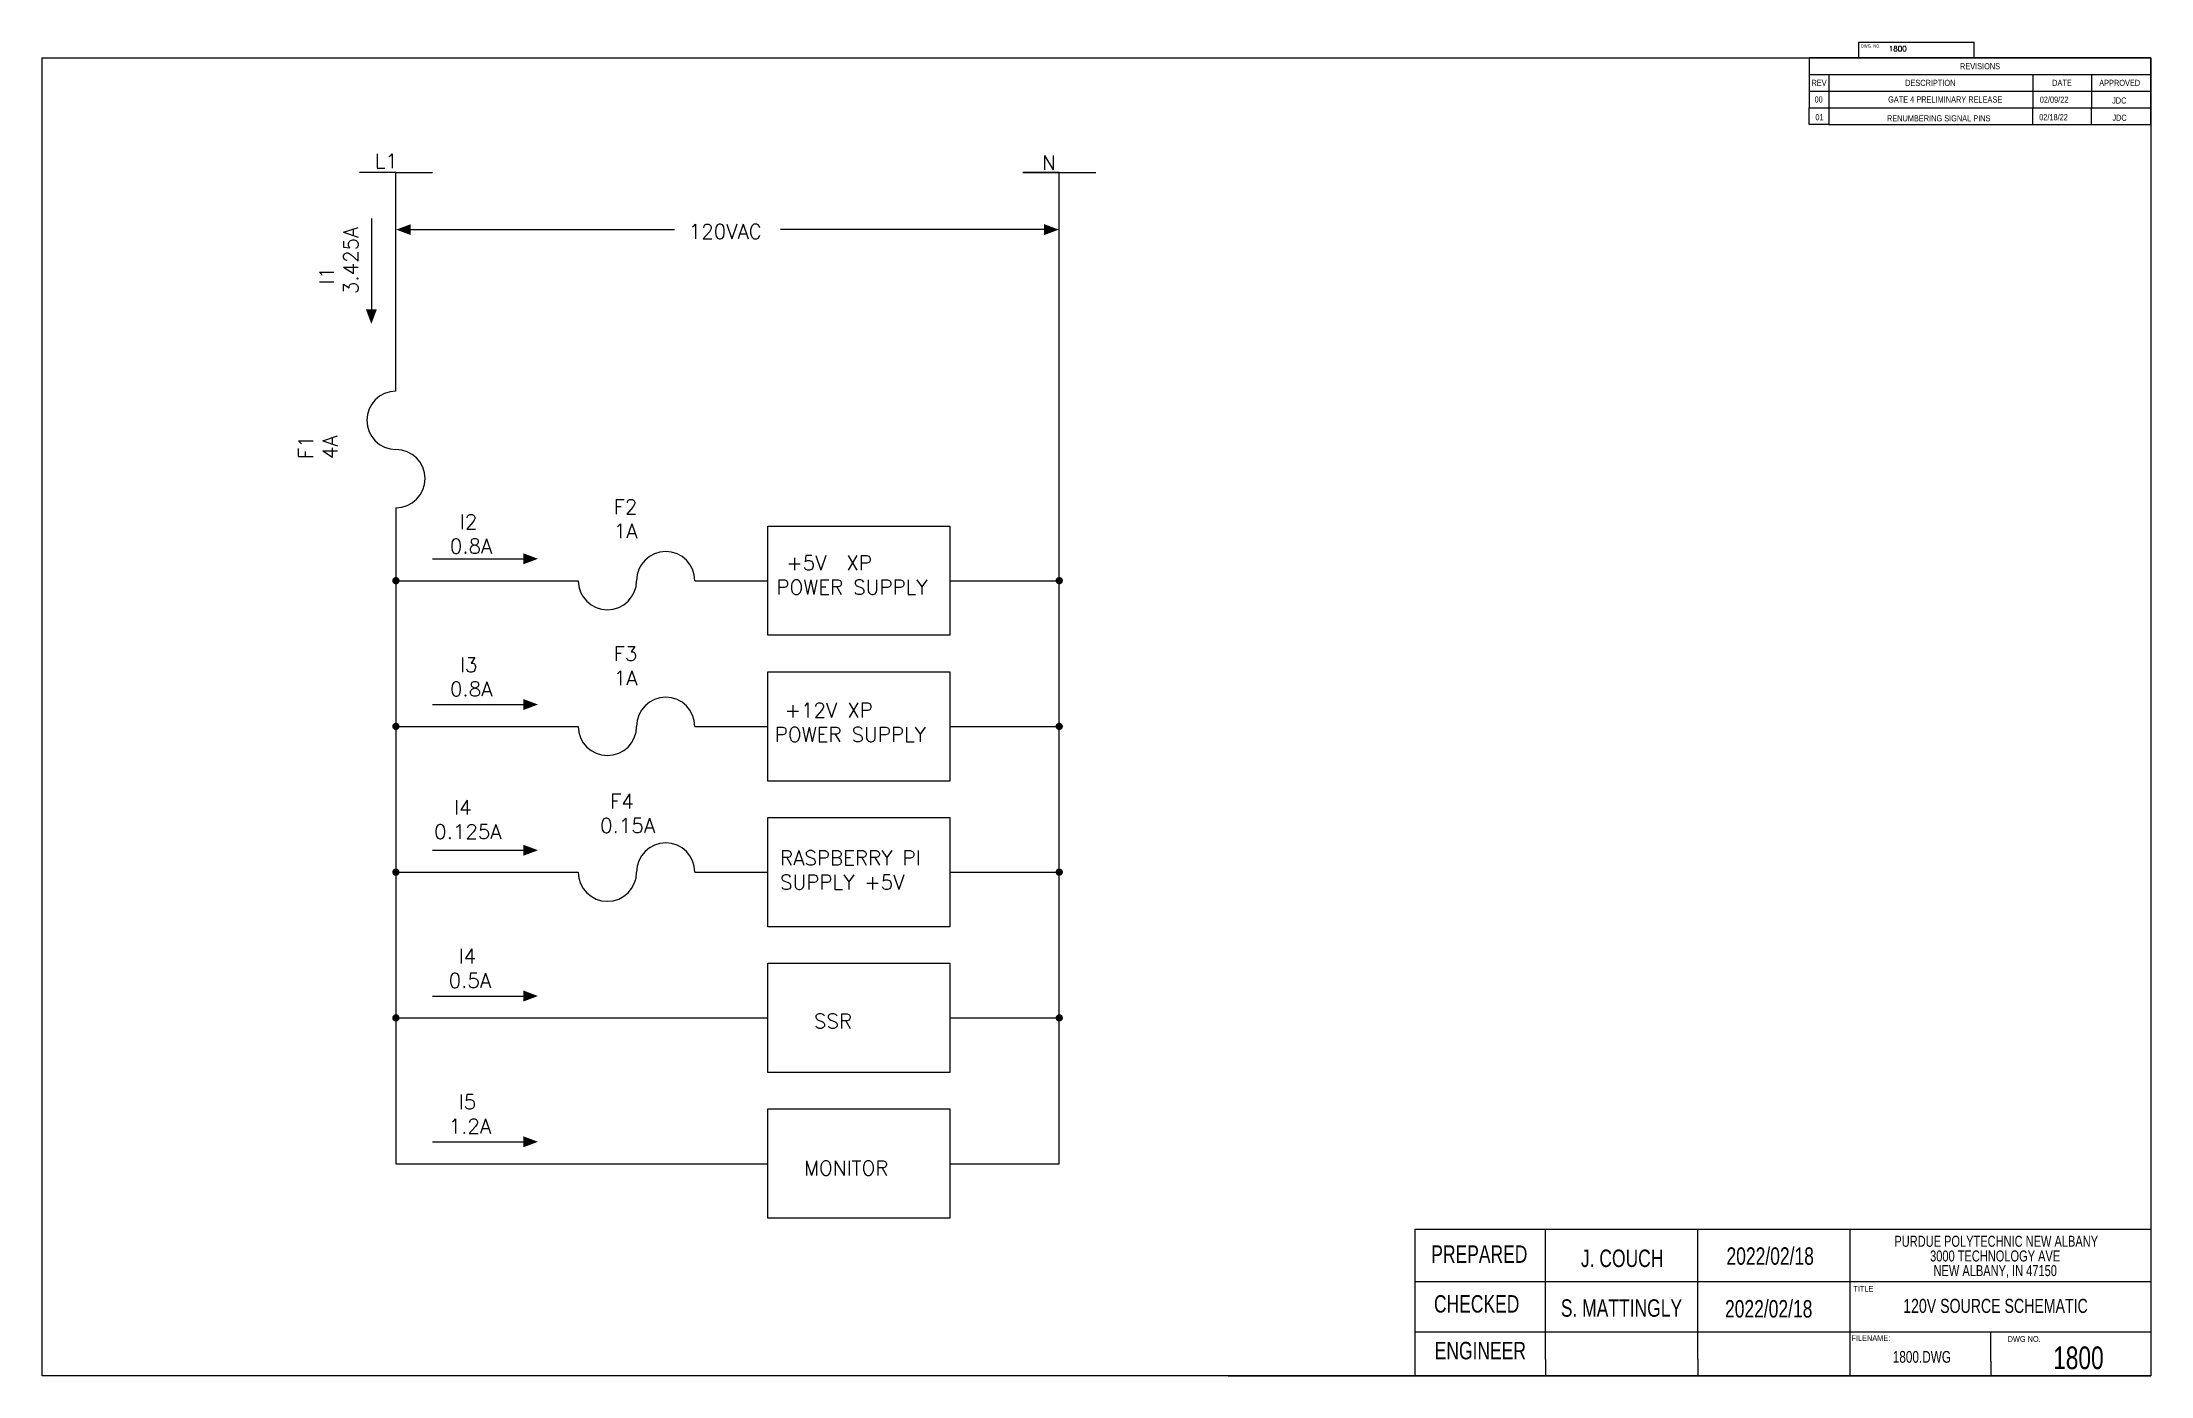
# Model space of a CAD drawing. Header units: inches. Extents: x 10.2 to 58.2, y 10.1 to 40.5.
import ezdxf

# ---------------------------------------------------------------- set-up
doc = ezdxf.new("R2010")
doc.units = ezdxf.units.IN
doc.header["$MEASUREMENT"] = 0
doc.layers.add('SLD-0', color=7, linetype='Continuous')
doc.styles.add('SLDTEXTSTYLE0', font='TXT', dxfattribs={"width": 0.75})
doc.styles.get("Standard").update_dxf_attribs({"font": 'ROMANS.SHX'})

# ---------------------------------------------------------------- blocks, each defined once
blk = doc.blocks.new('SW_TABLEANNOTATION_0')
at = {"color": 0, "linetype": 'Continuous', "lineweight": 25}
for p, q in [((0, 0), (0, -0.338)), ((0, 0), (0.4, 0)), ((0, 0), (0, -1.015)), ((6.955, 0), (0, 0)), ((0.4, 0), (4.55, 0)), ((4.55, 0), (5.75, 0)), ((5.75, 0), (6.955, 0)), ((6.955, 0), (6.955, -0.338)), ((6.955, -1.015), (6.955, 0)), ((0, -0.338), (0, -0.677)), ((0, -0.338), (0.4, -0.338)), ((0.4, -0.338), (0.4, -0.677)), ((0.4, -0.338), (4.55, -0.338)), ((4.55, -0.338), (4.55, -0.677)), ((4.55, -0.338), (5.75, -0.338)), ((5.75, -0.338), (5.75, -0.677)), ((5.75, -0.338), (6.955, -0.338)), ((6.955, -0.338), (6.955, -0.677)), ((0, -0.677), (0.4, -0.677)), ((0, -0.677), (0, -1.015)), ((0, -0.677), (6.955, -0.677)), ((0.4, -0.677), (4.55, -0.677)), ((0.4, -0.677), (0.4, -1.015)), ((4.55, -0.677), (5.75, -0.677)), ((4.55, -0.677), (4.55, -1.015)), ((5.75, -0.677), (6.955, -0.677)), ((5.75, -0.677), (5.75, -1.015)), ((6.955, -0.677), (6.955, -1.015)), ((0, -1.015), (0.4, -1.015)), ((0, -1.015), (6.955, -1.015)), ((0.4, -1.015), (4.55, -1.015)), ((0.4, -1.015), (0.4, -1.354)), ((4.55, -1.015), (5.75, -1.015)), ((5.75, -1.015), (6.955, -1.015))]:
    blk.add_line(p, q, dxfattribs=at)
for p, q in [((0, -1.354), (0, -1.015)), ((4.55, -1.354), (4.55, -1.015)), ((5.75, -1.354), (5.75, -1.015)), ((6.955, -1.354), (6.955, -1.015)), ((0.4, -1.354), (0, -1.354)), ((0.4, -1.354), (4.55, -1.354)), ((4.55, -1.354), (5.75, -1.354)), ((5.75, -1.354), (6.955, -1.354))]:
    blk.add_line(p, q)
at = {"color": 0, "linetype": 'Continuous', "lineweight": 18, "char_height": 0.125, "attachment_point": 1, "style": 'SLDTEXTSTYLE0'}
for s, insert in [('REVISIONS', (3.069, -0.107)), ('REV', (0.046, -0.446)), ('00', (0.108, -0.784)), ('DESCRIPTION', (1.952, -0.446)), ('DATE', (4.946, -0.446)), ('APPROVED', (5.904, -0.446)), ('01', (0.125, -1.145))]:
    blk.add_mtext(s, dxfattribs=dict(at, insert=insert))
at = {"color": 0, "linetype": 'Continuous', "lineweight": 18, "char_height": 0.125, "width": 2.42309, "attachment_point": 1, "style": 'SLDTEXTSTYLE0'}
for s, insert in [('GATE 4 PRELIMINARY RELEASE', (1.605, -0.784)), ('02/09/22', (4.693, -0.788)), ('JDC', (6.167, -0.805)), ('RENUMBERING SIGNAL PINS', (1.582, -1.167)), ('02/18/22', (4.682, -1.145)), ('JDC', (6.172, -1.156))]:
    blk.add_mtext(s, dxfattribs=dict(at, insert=insert))
blk = doc.blocks.new('SW_NOTE_0_8')
at = {"layer": 'SLD-0', "color": 0, "char_height": 0.125, "attachment_point": 2, "style": 'SLDTEXTSTYLE0'}
for s, insert in [('PURDUE POLYTECHNIC NEW ALBANY', (1.434, 0.161)), ('3000 TECHNOLOGY AVE', (1.422, -0.006)), ('NEW ALBANY, IN 47150', (1.423, -0.172))]:
    blk.add_mtext(s, dxfattribs=dict(at, insert=insert))

msp = doc.modelspace()

# ---------------------------------------------------------------- linework, layer by layer
for p, q in [((10.196, 32.096), (10.196, 40.096)), ((10.196, 40.096), (58.196, 40.096)), ((58.196, 40.096), (58.196, 10.096)), ((18.249, 37.486), (17.419, 37.486)), ((18.249, 37.486), (19.078, 37.486)), ((18.249, 32.509), (18.249, 37.486)), ((33.349, 37.486), (32.519, 37.486)), ((32.519, 37.486), (34.178, 37.486)), ((33.349, 14.925), (33.349, 37.486)), ((17.69, 36.443), (17.69, 34.37)), ((18.588, 36.187), (24.588, 36.187)), ((33.005, 36.187), (27.005, 36.187)), ((10.196, 10.096), (10.196, 32.096)), ((18.249, 29.855), (18.249, 28.196)), ((19.078, 28.694), (21.152, 28.694)), ((18.249, 28.196), (22.396, 28.196)), ((18.249, 28.196), (18.249, 24.879)), ((25.054, 28.196), (26.713, 28.196)), ((30.86, 28.196), (33.349, 28.196)), ((19.078, 25.376), (21.152, 25.376)), ((18.249, 24.879), (22.396, 24.879)), ((18.249, 24.879), (18.249, 21.561)), ((25.054, 24.879), (26.713, 24.879)), ((30.86, 24.879), (33.349, 24.879)), ((19.078, 22.059), (21.152, 22.059)), ((18.249, 21.561), (22.396, 21.561)), ((18.249, 21.561), (18.249, 18.243)), ((25.054, 21.561), (26.713, 21.561)), ((30.86, 21.561), (33.349, 21.561)), ((19.078, 18.741), (21.152, 18.741)), ((18.249, 18.243), (26.713, 18.243)), ((18.249, 18.243), (18.249, 14.925)), ((30.86, 18.243), (33.349, 18.243)), ((19.078, 15.423), (21.152, 15.423)), ((18.249, 14.925), (26.713, 14.925)), ((30.86, 14.925), (33.349, 14.925)), ((41.443, 13.437), (41.443, 10.096)), ((48.012, 13.437), (58.196, 13.437)), ((44.196, 10.096), (10.196, 10.096)), ((37.196, 10.096), (58.196, 10.096)), ((58.196, 10.096), (43.738, 10.096)), ((44.416, 10.464), (44.416, 10.096)), ((47.884, 10.464), (47.884, 10.096)), ((54.553, 10.43), (54.553, 10.096)), ((58.196, 10.096), (58.196, 10.096))]:
    msp.add_line(p, q)
for points in [[(18.588, 36.187, 0.249, 0, 0), (18.256, 36.187, 0, 0, 0)], [(33.005, 36.187, 0.249, 0, 0), (33.337, 36.187, 0, 0, 0)], [(17.69, 34.37, 0.249, 0, 0), (17.69, 34.038, 0, 0, 0)], [(21.152, 28.694, 0.249, 0, 0), (21.483, 28.694, 0, 0, 0)], [(21.152, 25.376, 0.249, 0, 0), (21.483, 25.376, 0, 0, 0)], [(21.152, 22.059, 0.249, 0, 0), (21.483, 22.059, 0, 0, 0)], [(21.152, 18.741, 0.249, 0, 0), (21.483, 18.741, 0, 0, 0)], [(21.152, 15.423, 0.249, 0, 0), (21.483, 15.423, 0, 0, 0)]]:
    msp.add_lwpolyline(points, format="xyseb")
for points in [[(26.713, 29.44), (30.86, 29.44), (30.86, 26.952), (26.713, 26.952)], [(26.713, 26.123), (30.86, 26.123), (30.86, 23.634), (26.713, 23.634)], [(26.713, 22.805), (30.86, 22.805), (30.86, 20.317), (26.713, 20.317)], [(26.713, 19.487), (30.86, 19.487), (30.86, 16.999), (26.713, 16.999)], [(26.713, 16.17), (30.86, 16.17), (30.86, 13.681), (26.713, 13.681)]]:
    msp.add_lwpolyline(points, close=True)
at = {"const_width": 0.0829}
for points in [[(18.207, 28.196, 1), (18.29, 28.196, 1)], [(33.307, 28.196, 1), (33.39, 28.196, 1)], [(18.207, 24.879, 1), (18.29, 24.879, 1)], [(33.307, 24.879, 1), (33.39, 24.879, 1)], [(18.207, 21.561, 1), (18.29, 21.561, 1)], [(33.307, 21.561, 1), (33.39, 21.561, 1)], [(18.207, 18.243, 1), (18.29, 18.243, 1)], [(33.307, 18.243, 1), (33.39, 18.243, 1)]]:
    msp.add_lwpolyline(points, format="xyb", close=True, dxfattribs=at)
for centre, start, end in [((18.249, 31.846), 90, 180), ((18.249, 31.846), 90, 270), ((18.249, 30.519), 270, 90), ((24.391, 28.196), 0, 180), ((24.391, 28.196), 0, 90), ((23.064, 28.196), 180, 0), ((24.391, 24.879), 0, 180), ((24.391, 24.879), 0, 90), ((23.064, 24.879), 180, 0), ((24.391, 21.561), 0, 180), ((24.391, 21.561), 0, 90), ((23.064, 21.561), 180, 0)]:
    msp.add_arc(centre, 0.664, start, end)
at = {"layer": 'SLD-0', "color": 7, "linetype": 'Continuous', "lineweight": 25}
for p, q in [((51.549, 40.096), (51.549, 40.454)), ((51.549, 40.454), (54.178, 40.454)), ((54.178, 40.096), (54.178, 40.454)), ((41.443, 13.437), (51.353, 13.437)), ((41.443, 13.437), (51.353, 13.437)), ((44.416, 10.464), (44.416, 13.437)), ((47.884, 10.464), (47.884, 13.437)), ((51.353, 10.096), (51.353, 13.437)), ((41.443, 12.245), (51.353, 12.245)), ((51.353, 12.245), (58.196, 12.245)), ((41.443, 11.098), (51.353, 11.098)), ((51.353, 11.098), (58.196, 11.098)), ((54.553, 10.43), (54.553, 11.098))]:
    msp.add_line(p, q, dxfattribs=at)

# ---------------------------------------------------------------- block references
at = {"color": 7, "linetype": 'Continuous', "lineweight": 18, "xscale": 1.118033988749895, "yscale": 1.118033988749895, "zscale": 1.118033988749895}
msp.add_blockref('SW_TABLEANNOTATION_0', (50.421, 40.096), dxfattribs=at)
at = {"layer": 'SLD-0', "xscale": 2.004782487836321, "yscale": 2.004782487836321, "zscale": 1.603825990269057}
msp.add_blockref('SW_NOTE_0_8', (51.802, 12.961), dxfattribs=at)

# ---------------------------------------------------------------- texts
at = {"attachment_point": 1}
for s, width, gutter_width, heights, insert, char_height in [('1800', 1.61993, 0.534, [0], (52.231, 40.365), 0.1195), ('  L1', 1.98986, 1.659, [1.732], (17.312, 37.915), 0.3318), ('  N', 1.78425, 1.659, [0.799], (32.498, 37.876), 0.3318), ('120VAC', 1.72378, 1, [0.535], (24.914, 36.31), 0.3318), ('  F2\\P  1A', 2.95564, 1.659, [0], (22.749, 30.045), 0.3318), ('  I2\\P 0.8A', 2.95564, 1.659, [0], (19.248, 29.702), 0.3318), (' +5V  XP\\PPOWER SUPPLY', 3.87143, 1.659, [1.48], (26.909, 28.766), 0.33177), ('\\pt0.66354;  I3\\P 0.8A', 2.10535, 1.659, [1.716], (19.252, 26.448), 0.33177), ('  F3\\P  1A', 2.95564, 1.659, [0], (22.749, 26.7), 0.3318), (' +12V XP   POWER SUPPLY', 4.144, 1.659, [1.627], (26.872, 25.413), 0.33177), ('\\pt0.66354;   I4\\P 0.125A', 2.10535, 1.659, [1.716], (18.891, 23.202), 0.33177), ('  F4\\P 0.15A', 2.95564, 1.659, [0], (22.669, 23.341), 0.3318), (' RASPBERRY PI\\P SUPPLY +5V', 4.00161, 1.659, [1.588], (26.765, 22.05), 0.33177), ('\\pt0.66354;   I4\\P  0.5A', 2.10535, 1.659, [1.716], (18.995, 19.815), 0.33177), ('    SSR', 3.47953, 1.659, [0], (26.854, 18.337), 0.3318), ('\\pt0.66354;   I5\\P  1.2A', 2.10535, 1.659, [1.716], (18.995, 16.497), 0.33177), (' MONITOR', 3.47953, 1.659, [0], (27.312, 14.99), 0.3318)]:
    msp.add_mtext_dynamic_manual_height_columns(s, width=width, gutter_width=gutter_width, heights=heights, dxfattribs=dict(at, insert=insert, char_height=char_height))
at = {"char_height": 0.3318, "attachment_point": 1, "rotation": 90}
for s, insert in [('  I1\\P 3.425A', (16.506, 34.49)), (' F1\\P 4A', (16.033, 30.739))]:
    msp.add_mtext_dynamic_manual_height_columns(s, width=2.95564, gutter_width=1.659, heights=[0], dxfattribs=dict(at, insert=insert))
at = {"layer": 'SLD-0', "style": 'SLDTEXTSTYLE0'}
for s, insert, char_height, attachment_point in [('DWG. NO.', (51.819, 40.403), 0.0746, 2), ('PREPARED', (42.911, 13.064), 0.3964, 2), ('TITLE', (51.653, 12.143), 0.1337, 2), ('CHECKED', (42.85, 11.932), 0.3964, 2), ('S. MATTINGLY', (46.146, 11.837), 0.39641, 2), ('120V SOURCE SCHEMATIC', (54.66, 11.848), 0.32077, 2), ('ENGINEER', (42.934, 10.868), 0.3964, 2), ('FILENAME:', (51.823, 11.021), 0.1337, 2), ('DWG NO.', (54.937, 11.001), 0.1337, 1)]:
    msp.add_mtext(s, dxfattribs=dict(at, insert=insert, char_height=char_height, attachment_point=attachment_point))
at = {"layer": 'SLD-0', "attachment_point": 2, "style": 'SLDTEXTSTYLE0'}
for s, insert, char_height, width in [('J. COUCH', (46.162, 12.969), 0.3964, 3.54431), ('2022/02/18', (49.532, 13.02), 0.3964, 2.52712), ('2022/02/18', (49.498, 11.82), 0.3964, 2.67577), ('1800.DWG', (52.985, 10.661), 0.2673, 2.6339), ('1800', (56.548, 10.764), 0.5164, 1.77053)]:
    msp.add_mtext(s, dxfattribs=dict(at, insert=insert, char_height=char_height, width=width))

doc.saveas('drawing.dxf')
